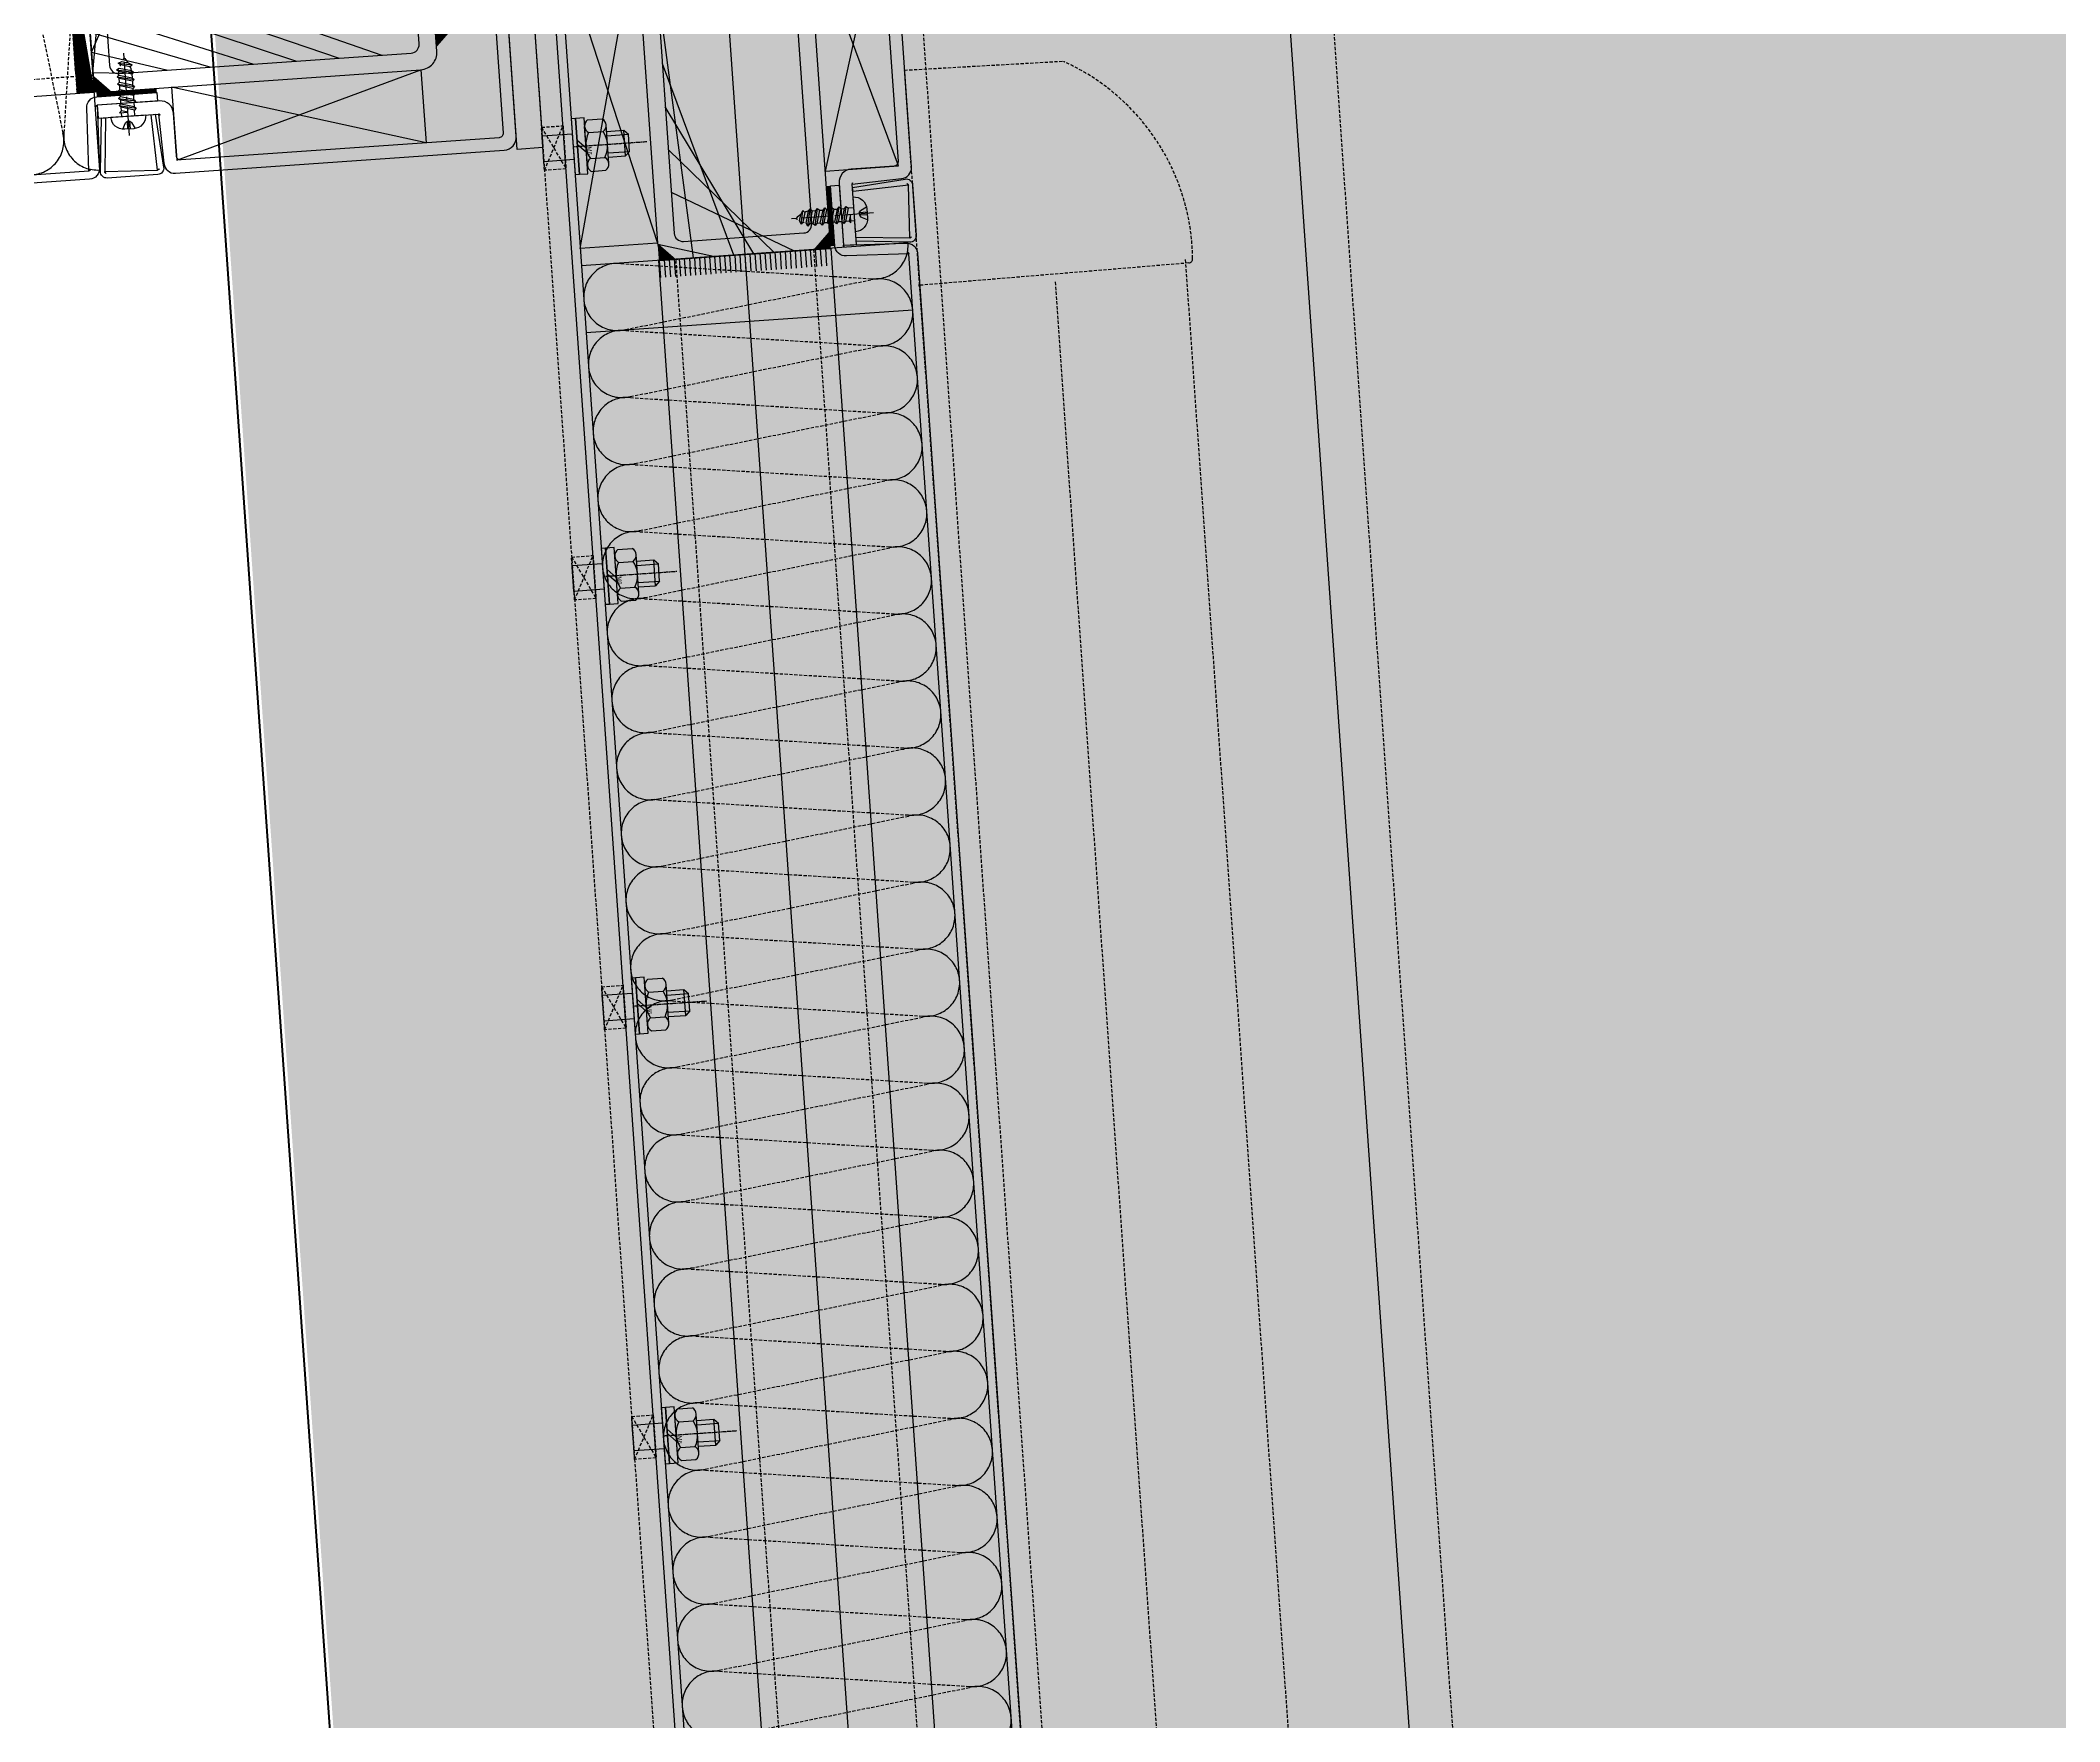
# Model space of a CAD drawing. Header units: millimetres. Extents: x 306 to 836129804, y -168137 to 818603917.
# Drawn here: x 834507586.3 to 834508055, y 817985543.6 to 817985933.9 of the extents above; entities that cross this region are included whole.
import ezdxf
from ezdxf.xclip import XClip

# ---------------------------------------------------------------- set-up
doc = ezdxf.new("R2010")
doc.units = ezdxf.units.MM
doc.header["$LTSCALE"] = 3
doc.header["$XCLIPFRAME"] = 0
doc.header["$PDMODE"] = 3
doc.header["$PDSIZE"] = 0.1
for name, pattern in [('ACAD_ISO03W100', [30, 12, -18]), ('B0703', [4.6875, 3.125, -1.5625]), ('CENTER', [2, 1.25, -0.25, 0.25, -0.25]), ('CENTER2', [1.125, 0.75, -0.125, 0.125, -0.125]), ('DASHED', [0.75, 0.5, -0.25]), ('HIDDEN', [0.375, 0.25, -0.125]), ('HIDDEN2', [4.762499999999999, 3.175, -1.5875])]:
    doc.linetypes.add(name, pattern=pattern)
doc.layers.get('Defpoints').update_dxf_attribs({"color": 32})
for name, color, linetype in [('2', 6, 'Continuous'), ('_LTC', 251, 'Continuous'), ('ALUM', 251, 'Continuous'), ('ALUM-V', 251, 'Continuous'), ('DRAFTING_HIDDEN_ENTITIES', 7, 'Continuous'), ('ELASTOMER', 251, 'Continuous'), ('EXTRUSION-V', 251, 'Continuous'), ('FASTENER', 251, 'Continuous'), ('INSUL', 8, 'HIDDEN'), ('STEEL', 251, 'Continuous'), ('STEEL-V', 251, 'Continuous'), ('SUS-V', 251, 'Continuous'), ('WELD', 251, 'Continuous')]:
    doc.layers.add(name, color=color, linetype=linetype)
for name, color, linetype, lineweight in [('Eva-New', 1, 'ACAD_ISO03W100', 18), ('Hatch (LTC&CB)', 252, 'Continuous', 35), ('UAJ-23FLOR-z', 251, 'B0703', 9)]:
    doc.layers.add(name, color=color, linetype=linetype, lineweight=lineweight)
doc.layers.add('GRID', color=7, linetype='Continuous', true_color=0x000000)
doc.styles.add('Inhabit', font='ARIALN.TTF')

# ---------------------------------------------------------------- blocks, each defined once
blk = doc.blocks.new('A$C77EA75BF')
for p, q in [((0, 0), (589.9728400000004, 0)), ((590.7931447724259, -62.66308959557136), (589.9728400000004, 0)), ((589.9728400000004, 0), (639.9728400000022, 0)), ((639.492589327574, -36.68632559557136), (639.9728400000004, 0)), ((36.55994777520391, -31.50010999999995), (588.5683499999996, -31.50010999999995)), ((65.50828000000001, -62), (591.6758100000006, -62))]:
    blk.add_line(p, q)
for centre, radius, start, end in [((594.7163703000006, -12.93674300000021), 50.79744, 266.7008990000274, 331.536445999992), ((638.4926749999995, -36.67323599999963), 1, 331.735077999966, 359.2499999999785), ((591.7930591000004, -62.64999999999964), 1, 180.7500000000216, 270)]:
    blk.add_arc(centre, radius, start, end)
blk.add_open_spline([(639.4926169999999, -36.68420799999967), (639.4926100000012, -36.68475899999976), (639.4925930000009, -36.68605699999989), (639.4926919999998, -36.67850699999963), (639.492816, -36.66904799999975), (639.4928780000009, -36.66431800000009)], degree=3, knots=[0, 0, 0, 0, 0.26972006, 0.63485988, 1, 1, 1, 1])
at = {"layer": 'DRAFTING_HIDDEN_ENTITIES', "linetype": 'Continuous'}
blk.add_point((589.9728400000004, 0), dxfattribs=at)
blk = doc.blocks.new('*U1579')
at = {"linetype": 'ByBlock'}
for points in [[(7.800000000000002, -76.00000000000459, -0.4678077179102723), (0.125264365464318, -66.80772382769322), (7.674735634535684, -9.192276172311358, 0.4678077179102723), (0, 0)], [(7.800000000000002, -76.00000000000459, 0.4678077179102723), (15.47473563453568, -66.80772382769322), (7.925264365464316, -9.192276172311358, -0.4678077179102723), (15.6, 0)], [(23.4, -76.00000000000459, 0.4678077179102723), (31.07473563453569, -66.80772382769322), (23.52526436546432, -9.192276172311358, -0.4678077179102723), (31.20000000000001, 0)], [(39, -76.00000000000459, -0.4678077179102723), (31.32526436546432, -66.80772382769322), (38.87473563453567, -9.192276172311358, 0.4678077179102723), (31.20000000000001, 0)], [(54.59999999999999, -76.00000000000459, 0.4678077179102723), (62.27473563453568, -66.80772382769322), (54.72526436546431, -9.192276172311358, -0.4678077179102723), (62.40000000000001, 0)], [(85.80000000000001, -76.00000000000459, -0.4678077179102723), (78.1252643654643, -66.80772382769322), (85.6747356345357, -9.192276172311358, 0.4678077179102723), (78, 0)], [(101.4, -76.00000000000459, -0.4678077179102723), (93.72526436546433, -66.80772382769322), (101.2747356345357, -9.192276172311358, 0.4678077179102723), (93.60000000000001, 0)], [(117, -76.00000000000459, -0.4678077179102723), (109.3252643654643, -66.80772382769322), (116.8747356345357, -9.192276172311358, 0.4678077179102723), (109.2, 0)], [(117, -76.00000000000459, 0.4678077179102723), (124.6747356345357, -66.80772382769322), (117.1252643654643, -9.192276172311358, -0.4678077179102723), (124.8, 0)], [(132.6, -76.00000000000459, -0.4678077179102723), (124.9252643654643, -66.80772382769322), (132.4747356345356, -9.192276172311358, 0.4678077179102723), (124.8, 0)], [(132.6, -76.00000000000459, 0.4678077179102723), (140.2747356345356, -66.80772382769322), (132.7252643654643, -9.192276172311358, -0.4678077179102723), (140.4, 0)], [(148.2, -76.00000000000459, -0.4678077179102723), (140.5252643654643, -66.80772382769322), (148.0747356345356, -9.192276172311358, 0.4678077179102723), (140.4, 0)], [(163.8, -76.00000000000459, -0.4678077179102723), (156.1252643654643, -66.80772382769322), (163.6747356345357, -9.192276172311358, 0.4678077179102723), (156, 0)], [(163.8, -76.00000000000459, 0.4678077179102723), (171.4747356345356, -66.80772382769322), (163.9252643654643, -9.192276172311358, -0.4678077179102723), (171.6, 0)], [(179.4, -76.00000000000459, -0.4678077179102723), (171.7252643654642, -66.80772382769322), (179.2747356345356, -9.192276172311358, 0.4678077179102723), (171.6, 0)], [(226.2, -76.00000000000459, -0.4678077179102723), (218.5252643654642, -66.80772382769322), (226.0747356345356, -9.192276172311358, 0.4678077179102723), (218.4, 0)], [(241.8, -76.00000000000459, -0.4678077179102723), (234.1252643654644, -66.80772382769322), (241.6747356345356, -9.192276172311358, 0.4678077179102723), (234, 0)], [(241.8, -76.00000000000459, 0.4678077179102723), (249.4747356345356, -66.80772382769322), (241.9252643654642, -9.192276172311358, -0.4678077179102723), (249.6000000000001, 0)], [(257.4, -76.00000000000459, -0.4678077179102723), (249.7252643654644, -66.80772382769322), (257.2747356345356, -9.192276172311358, 0.4678077179102723), (249.6000000000001, 0)], [(273, -76.00000000000459, -0.4678077179102723), (265.3252643654644, -66.80772382769322), (272.8747356345356, -9.192276172311358, 0.4678077179102723), (265.2, 0)], [(273, -76.00000000000459, 0.4678077179102723), (280.6747356345356, -66.80772382769322), (273.1252643654644, -9.192276172311358, -0.4678077179102723), (280.8, 0)], [(304.2, -76.00000000000459, -0.4678077179102723), (296.5252643654644, -66.80772382769322), (304.0747356345357, -9.192276172311358, 0.4678077179102723), (296.4, 0)], [(319.8, -76.00000000000459, 0.4678077179102723), (327.4747356345358, -66.80772382769322), (319.9252643654644, -9.192276172311358, -0.4678077179102723), (327.6, 0)], [(335.4, -76.00000000000459, -0.4678077179102723), (327.7252643654644, -66.80772382769322), (335.2747356345357, -9.192276172311358, 0.4678077179102723), (327.6, 0)], [(351, -76.00000000000459, -0.4678077179102723), (343.3252643654644, -66.80772382769322), (350.8747356345356, -9.192276172311358, 0.4678077179102723), (343.2, 0)], [(23.4, -76.00000000000459, -0.4678077179102723), (15.72526436546431, -66.80772382769322), (23.27473563453568, -9.192276172311358, 0.4678077179102723), (15.6, 0)], [(39, -76.00000000000459, 0.4678077179102723), (46.67473563453569, -66.80772382769322), (39.12526436546431, -9.192276172311358, -0.4678077179102723), (46.8, 0)], [(54.59999999999999, -76.00000000000459, -0.4678077179102723), (46.92526436546433, -66.80772382769322), (54.47473563453568, -9.192276172311358, 0.4678077179102723), (46.8, 0)], [(70.2, -76.00000000000459, -0.4678077179102723), (62.52526436546432, -66.80772382769322), (70.0747356345357, -9.192276172311358, 0.4678077179102723), (62.40000000000001, 0)], [(70.2, -76.00000000000459, 0.4678077179102723), (77.87473563453567, -66.80772382769322), (70.32526436546434, -9.192276172311358, -0.4678077179102723), (78, 0)], [(85.80000000000001, -76.00000000000459, 0.4678077179102723), (93.47473563453569, -66.80772382769322), (85.92526436546433, -9.192276172311358, -0.4678077179102723), (93.60000000000001, 0)], [(101.4, -76.00000000000459, 0.4678077179102723), (109.0747356345357, -66.80772382769322), (101.5252643654643, -9.192276172311358, -0.4678077179102723), (109.2, 0)], [(148.2, -76.00000000000459, 0.4678077179102723), (155.8747356345357, -66.80772382769322), (148.3252643654642, -9.192276172311358, -0.4678077179102723), (156, 0)], [(179.4, -76.00000000000459, 0.4678077179102723), (187.0747356345356, -66.80772382769322), (179.5252643654642, -9.192276172311358, -0.4678077179102723), (187.2, 0)], [(195, -76.00000000000459, -0.4678077179102723), (187.3252643654642, -66.80772382769322), (194.8747356345357, -9.192276172311358, 0.4678077179102723), (187.2, 0)], [(195, -76.00000000000459, 0.4678077179102723), (202.6747356345356, -66.80772382769322), (195.1252643654642, -9.192276172311358, -0.4678077179102723), (202.8, 0)], [(210.6, -76.00000000000459, -0.4678077179102723), (202.9252643654644, -66.80772382769322), (210.4747356345356, -9.192276172311358, 0.4678077179102723), (202.8, 0)], [(210.6, -76.00000000000459, 0.4678077179102723), (218.2747356345356, -66.80772382769322), (210.7252643654642, -9.192276172311358, -0.4678077179102723), (218.4, 0)], [(226.2, -76.00000000000459, 0.4678077179102723), (233.8747356345357, -66.80772382769322), (226.3252643654642, -9.192276172311358, -0.4678077179102723), (234, 0)], [(257.4, -76.00000000000459, 0.4678077179102723), (265.0747356345358, -66.80772382769322), (257.5252643654644, -9.192276172311358, -0.4678077179102723), (265.2, 0)], [(288.6, -76.00000000000459, -0.4678077179102723), (280.9252643654644, -66.80772382769322), (288.4747356345356, -9.192276172311358, 0.4678077179102723), (280.8, 0)], [(288.6, -76.00000000000459, 0.4678077179102723), (296.2747356345356, -66.80772382769322), (288.7252643654644, -9.192276172311358, -0.4678077179102723), (296.4, 0)], [(304.2, -76.00000000000459, 0.4678077179102723), (311.8747356345356, -66.80772382769322), (304.3252643654642, -9.192276172311358, -0.4678077179102723), (312, 0)], [(319.8, -76.00000000000459, -0.4678077179102723), (312.1252643654644, -66.80772382769322), (319.6747356345356, -9.192276172311358, 0.4678077179102723), (312, 0)], [(335.4, -76.00000000000459, 0.4678077179102723), (343.0747356345357, -66.80772382769322), (335.5252643654644, -9.192276172311358, -0.4678077179102723), (343.2, 0)]]:
    blk.add_lwpolyline(points, format="xyb", dxfattribs=at)
at = {"layer": 'Defpoints'}
for p, q in [((0, 0), (0, -76.00000000000459)), ((15.6, 0), (15.6, -76.00000000000459))]:
    blk.add_line(p, q, dxfattribs=at)
blk = doc.blocks.new('WELD')
blk.add_solid([(0, 1), (0, 0), (1, 0)])
blk = doc.blocks.new('screw03')
at = {"linetype": 'ByBlock'}
for p, q in [((-0.4947352116318982, 0.9894704232638122), (-0.25, 0.4999999999999999)), ((-0.1000000000000014, 0.3999999999999997), (-0.25, 0.4999999999999999)), ((-0.0999999999999979, 0.9999999999999996), (-0.0999999999999979, 0.3999999999999995)), ((-0.0999999999999979, 0.3999999999999995), (0.1000000000000085, 0.3999999999999997)), ((0.1000000000000085, 0.9999999999999996), (0.1000000000000085, 0.3999999999999997)), ((0.1000000000000085, 0.3999999999999997), (0.2500000000000071, 0.4999999999999999)), ((0.4947352116319053, 0.9894704232638114), (0.2500000000000071, 0.4999999999999999)), ((0.6499999995918926, -0.8564760407174967), (-0.6500000000000496, -0.5782103607930225)), ((0.6499999995918926, -1.413007400566445), (-0.6500000000000496, -1.13474172064197)), ((-0.5, -2e-16), (-0.5, -0.4390775208307397)), ((-0.5000000000000498, -0.9956088806797342), (-0.5000000000000498, -0.7173432007552591)), ((-0.5000000000000498, -1.552140240528682), (-0.5000000000000498, -1.273874560604207)), ((0.4999999995919425, -2e-16), (0.4999999995919425, -0.2999446808685481)), ((0.4999999995919425, -0.4390775208307988), (0.4999999995919425, -0.7151599297903417)), ((0.4999999995918927, -0.9956088806797334), (0.4999999995918927, -1.273874560604208)), ((0.4999999995918927, -1.552140240528681), (0.4999999995918927, -1.830405920453157)), ((0.6499999995918926, -1.969538760415393), (-0.6500000000000496, -1.691273080490919)), ((0.6499999995918926, -2.526070120264342), (-0.6500000000000496, -2.247804440339868)), ((0.6499999995918926, -3.08260148011329), (-0.6500000000000496, -2.804335800188816)), ((-0.5000000000000498, -2.108671600377631), (-0.5000000000000498, -1.830405920453156)), ((-0.5000000000000498, -2.665202960226579), (-0.5000000000000498, -2.386937280302104)), ((-0.5000000000000498, -3.221734320075528), (-0.5000000000000498, -2.943468640151053)), ((0.4999999995918927, -2.10867160037763), (0.4999999995918927, -2.386937280302105)), ((0.4999999995918927, -2.665202960226578), (0.4999999995918927, -2.943468640151054)), ((0.6499999995918926, -3.639132839962238), (-0.6500000000000496, -3.360867160037765)), ((0.4837624808859618, -4.14940600362065), (-0.5707179780344405, -3.939459985643766)), ((0.4999999995918927, -3.221734320075527), (0.4999999995918927, -3.500000000000002))]:
    blk.add_line(p, q, dxfattribs=at)
at = {"linetype": 'CENTER2'}
blk.add_line((0, 1.499999999999999), (0, -4.999999999999999), dxfattribs=at)
at = {"linetype": 'ByBlock'}
blk.add_lwpolyline([(-1.350000000000001, 0, -0.4142135623730951), (-0.3500000000000014, 0.9999999999999992), (0.3500000000000014, 0.9999999999999998, -0.4142135623730951), (1.350000000000001, 0)], format="xyb", close=True, dxfattribs=at)
for points in [[(-0.5000000000000498, -0.7173432007552591), (-0.6500000000000496, -0.5782103607930225), (-0.5000000000000498, -0.4390775208307858), (0.4999999995918928, -0.7173432007552601), (0.6499999995918926, -0.8564760407174967), (0.4999999995918928, -0.9956088806797334)], [(-0.5000000000000498, -1.273874560604207), (-0.6500000000000496, -1.13474172064197), (-0.5000000000000498, -0.9956088806797342), (0.4999999995918928, -1.273874560604208), (0.6499999995918926, -1.413007400566445), (0.4999999995918928, -1.552140240528681)], [(-0.5000000000000498, -1.830405920453156), (-0.6500000000000496, -1.691273080490919), (-0.5000000000000498, -1.552140240528682), (0.4999999995918928, -1.830405920453157), (0.6499999995918926, -1.969538760415393), (0.4999999995918928, -2.10867160037763)], [(-2.040767e-10, -0.2999446808685482), (0.4999999995918928, -0.4390775208307849), (0.6499999995918926, -0.2999446808685482)], [(-0.5000000000000498, -2.386937280302104), (-0.6500000000000496, -2.247804440339868), (-0.5000000000000498, -2.108671600377631), (0.4999999995918928, -2.386937280302105), (0.6499999995918926, -2.526070120264342), (0.4999999995918928, -2.665202960226578)], [(-0.5000000000000498, -2.943468640151053), (-0.6500000000000496, -2.804335800188816), (-0.5000000000000498, -2.665202960226579), (0.4999999995918928, -2.943468640151054), (0.6499999995918926, -3.08260148011329), (0.4999999995918928, -3.221734320075527)], [(-0.5000000000000498, -3.500000000000001), (-0.6500000000000496, -3.360867160037765), (-0.5000000000000498, -3.221734320075528), (0.4999999995918928, -3.500000000000002), (0.6499999995918926, -3.639132839962238), (0.4343183268247861, -3.759988724585902)], [(-0.2774362008874089, -4.118463226760876), (-0.5707179780344405, -3.939459985643766), (-0.4207179780344406, -3.800327145681528), (0.3337624808859618, -4.010273163658414), (0.4837624808859617, -4.14940600362065), (0.1966940256257654, -4.250397396668146)]]:
    blk.add_lwpolyline(points, close=True, dxfattribs=at)
for centre, start, end in [((1.467556403731704, -3.141221798134048), 190.3341786934588, 199.2416268676345), ((1.467556403731704, -3.141221798134048), 209.249965380487, 222.7959236607018), ((-1.467556403731705, -3.141221798134048), 317.2040763392983, 326.3176718876688), ((-1.467556403731705, -3.141221798134048), 334.2448838216755, 341.9779209403062)]:
    blk.add_arc(centre, 2, start, end, dxfattribs=at)
blk = doc.blocks.new('Alum. profile - 03 front')
at = {"layer": 'Defpoints'}
blk.add_point((-2.546585164964199e-11, -7.275957614183426e-12, -1.071698279009325e-07), dxfattribs=at)
blk = doc.blocks.new('M6 E Nut1')
at = {"linetype": 'ByBlock'}
for p, q in [((-3, 12), (-2, 13.00000000000006)), ((-3, 8.000000000000028), (-3, 12)), ((2, 13), (-2, 13.00000000000006)), ((2, 13.00000000000006), (3, 12)), ((3, 8.000000000000028), (3, 12)), ((-6, 3.803847577293396), (-6, 7.196152422706604)), ((4.5, 7.999999999999972), (-4.5, 7.999999999999972)), ((-3, 3.80384757729334), (-3, 7.196152422706604)), ((3, 3.80384757729334), (3, 7.196152422706604)), ((6, 3.80384757729334), (6, 7.196152422706604)), ((4.5, 2.999999999999972), (-4.5, 2.999999999999972)), ((-1.5, 0.9999999999999716), (0.5, 2.999999999999972)), ((-0.5, 0.9999999999999716), (1.5, 2.999999999999972))]:
    blk.add_line(p, q, dxfattribs=at)
for points in [[(6.5, 0.9999999999999716), (6.5, 2.999999999999972), (-6.5, 2.999999999999972), (-6.5, 0.9999999999999716)], [(6.5, -2.842170943040401e-14), (6.5, 0.9999999999999716), (-6.5, 0.9999999999999716), (-6.5, -2.842170943040401e-14)]]:
    blk.add_lwpolyline(points, close=True, dxfattribs=at)
for centre, radius, start, end in [((-4.5, 6.198557158515001), 1.801442841485013, 33.62642913597774, 146.3735708640222), ((0, 2.000000000000142), 5.999999999999877, 59.99999999999946, 119.9999999999997), ((4.5, 6.198557158515001), 1.801442841485013, 33.62642913597774, 146.3735708640222), ((-4.5, 4.801442841484999), 1.801442841485013, 213.6264291359778, 326.3735708640223), ((0, 8.999999999999858), 5.999999999999877, 239.9999999999995, 299.9999999999997), ((4.5, 4.801442841484999), 1.801442841485013, 213.6264291359778, 326.3735708640223)]:
    blk.add_arc(centre, radius, start, end, dxfattribs=at)
at = {"layer": '2', "linetype": 'CENTER', "ltscale": 0.1}
blk.add_line((0, -2.842170943040401e-14), (0, 17.12071375278117), dxfattribs=at)
at = {"layer": '2', "linetype": 'ByBlock'}
for p, q in [((3, 12), (-3, 12)), ((-2, 8.000000000000028), (-2, 13.00000000000006)), ((2, 8.000000000000028), (2, 13))]:
    blk.add_line(p, q, dxfattribs=at)
at = {"layer": 'Defpoints', "style": 'Inhabit'}
blk.add_text('M6', height=1, dxfattribs=at).set_placement((0.25, 3.249999999999972))
blk = doc.blocks.new('EWS4-1 Door LEAFT L - 2')
at = {"layer": 'STEEL-V'}
h = blk.add_hatch(dxfattribs=at)
h.set_pattern_fill('STEEL', color=256, scale=150, angle=89.99999999999997, style=0)
h.set_pattern_definition([(134.9999999999999, (-71731.33089601994, 20096.0815141201), (-13.25825214724777, -13.25825214724776), []), (134.9999999999999, (-71740.70589601994, 20096.08151435852), (-13.25825214724777, -13.25825214724776), [])])
edge = h.paths.add_edge_path(flags=16)
edge.add_line((-70080.02894794941, 14995.35489416122), (-70080.02894794941, 15023.35489428043))
edge.add_arc((-70082.0289478302, 15023.35489428043), 1.99999988079071, 0, 90)
edge.add_line((-70082.0289478302, 15025.35489416122), (-70150.0289478302, 15025.35489428043))
edge.add_arc((-70150.0289477706, 15023.35489422083), 2.000000059604646, 90.00000170754724, 180.0000017075472)
edge.add_line((-70152.0289478302, 15023.35489416122), (-70152.02894771099, 14995.35489428043))
edge.add_arc((-70150.0289477706, 14995.35489410162), 1.999999940395363, 179.999994877358, 269.9999948773579)
edge.add_line((-70150.02894794941, 14993.35489416122), (-70082.02894794941, 14993.35489428043))
edge.add_arc((-70082.0289478898, 14995.35489422083), 1.999999940395356, 269.9999982924527, 359.9999982924526)
edge = h.paths.add_edge_path()
edge.add_line((-70076.02894794941, 14993.35489439964), (-70076.02894794941, 15025.35489416122))
edge.add_arc((-70080.02894812822, 15025.35489422083), 4.000000178813934, 359.9999991462265, 449.9999991462264)
edge.add_line((-70080.02894806862, 15029.35489439964), (-70152.0289478302, 15029.35489428043))
edge.add_arc((-70152.02894765139, 15025.35489422083), 4.000000059604648, 90.00000256132091, 180.0000025613209)
edge.add_line((-70156.02894771099, 15025.35489404202), (-70156.02894771099, 14993.35489428043))
edge.add_arc((-70152.02894771099, 14993.35489416122), 4.000000000000002, 179.9999982924527, 269.9999982924527)
edge.add_line((-70152.0289478302, 14989.35489416122), (-70080.0289478302, 14989.35489428043))
edge.add_arc((-70080.02894794941, 14993.35489428043), 4.000000000000002, 270.0000017075473, 360.0000017075473)
at = {"layer": 'WELD'}
h = blk.add_hatch(dxfattribs=at)
h.set_pattern_fill('ANSI31', color=256, scale=30, angle=-2.544443745170813e-14, style=0)
h.set_pattern_definition([(44.99999999999989, (-70320.84451889992, 14495.85107636452), (-2.651650429449552, 2.651650429449554), [])])
h.paths.add_polyline_path([(-70076.0289478302, 14989.35489428043), (-70072.0289478302, 14989.35489428043), (-70072.02894771099, 15029.35489428043), (-70076.02894794941, 15029.35489428043)])
at = {"layer": 'ALUM'}
for points in [[(-70076.5289478302, 15032.35489416122), (-70076.5289478302, 15035.35489416122), (-70090.5289478302, 15035.35489416122, -0.414213562373095), (-70091.02894794941, 15035.85489416122), (-70091.02894794941, 15046.85489428043, 0.414213562373095), (-70093.52894794941, 15049.35489428043), (-70170.0289478302, 15049.35489404202, 0.4142135623730951), (-70173.02894794941, 15046.35489416122), (-70173.0289478302, 14889.35489404202), (-70170.02894771099, 14889.35489416122), (-70170.0289478302, 15045.35489439964, -0.4142135623730951), (-70169.0289478302, 15046.35489428043), (-70095.0289478302, 15046.35489416122, -0.4142135623730951), (-70094.02894771099, 15045.35489404202), (-70094.0289478302, 15035.35489416122, 0.414213562373095), (-70091.0289478302, 15032.35489416122), (-70076.5289478302, 15032.35489416122)], [(-69348.52894794941, 15049.35489428043), (-69348.52894771099, 14969.35489416122), (-70168.02894771099, 14969.35489404202, -0.4142135623730951), (-70170.02894794941, 14971.35489416122), (-70170.02894794941, 15016.35489428043), (-70168.02894794941, 15016.35489428043), (-70168.02894771099, 14972.35489416122, 0.4142135623730951), (-70167.02894794941, 14971.35489416122), (-69350.5289478302, 14971.35489416122)], [(-69350.5289478302, 14971.35489416122), (-69350.52894794941, 15047.35489428043), (-70073.5289478302, 15047.35489428043, 0.4142135623730951), (-70074.0289478302, 15046.85489404202), (-70074.0289478302, 15032.85489428043, -0.4142135623730951), (-70076.52894794941, 15030.35489416122), (-70090.5289478302, 15030.35489439964), (-70090.52894771099, 15032.35489416122), (-70076.5289478302, 15032.35489416122, 0.414213562373095), (-70076.02894794941, 15032.85489428043), (-70076.0289478302, 15046.85489428043, -0.4142135623731003), (-70073.5289478302, 15049.35489428043), (-69348.52894794941, 15049.35489428043)]]:
    blk.add_lwpolyline(points, format="xyb", dxfattribs=at)
at = {"layer": 'ALUM-V', "linetype": 'HIDDEN'}
for p, q in [((-70108.74607658386, 14964.35489404202), (-70098.74607670307, 14969.35489428043)), ((-70098.74607658386, 14964.35489428043), (-70108.74607646465, 14969.35489428043)), ((-70008.74607658386, 14964.35489416122), (-69998.74607658386, 14969.35489416122)), ((-69998.74607658386, 14964.35489416122), (-70008.74607646465, 14969.35489416122)), ((-69908.74607658386, 14964.35489416122), (-69898.74607658386, 14969.35489416122)), ((-69898.74607658386, 14964.35489428043), (-69908.74607646465, 14969.35489416122)), ((-69798.74607658386, 14964.35489416122), (-69808.74607658386, 14969.35489416122)), ((-69808.74607658386, 14964.35489428043), (-69798.74607646465, 14969.35489428043))]:
    blk.add_line(p, q, dxfattribs=at)
at = {"layer": 'ALUM-V'}
blk.add_lwpolyline([(-70077.16781318188, 15047.81131625175, 0.4400105308919834), (-70077.6659104824, 15048.35489428043), (-70089.391985178, 15048.35489428043, 0.4400105308919835), (-70089.89008235931, 15047.81131625175), (-70088.80791199207, 15035.44204998016), (-70089.80410659313, 15035.35489428043), (-70090.88627707958, 15047.72416067123, -0.4400105308920741), (-70089.39198505878, 15049.35489439964), (-70077.6659104824, 15049.35489428043, -0.440010530892074), (-70076.17161858082, 15047.72416055202), (-70077.25378918648, 15035.35489428043), (-70078.24998390675, 15035.44204998016)], format="xyb", close=True, dxfattribs=at)
at = {"layer": 'ALUM-V', "linetype": 'HIDDEN'}
for points in [[(-70108.74607646465, 14969.35489428043), (-70098.74607670307, 14969.35489428043), (-70098.74607658386, 14964.35489428043), (-70108.74607658386, 14964.35489404202)], [(-70008.74607646465, 14969.35489416122), (-69998.74607658386, 14969.35489416122), (-69998.74607658386, 14964.35489416122), (-70008.74607658386, 14964.35489416122)], [(-69908.74607646465, 14969.35489416122), (-69898.74607658386, 14969.35489416122), (-69898.74607658386, 14964.35489428043), (-69908.74607658386, 14964.35489416122)], [(-69808.74607658386, 14969.35489416122), (-69798.74607646465, 14969.35489428043), (-69798.74607658386, 14964.35489416122), (-69808.74607658386, 14964.35489428043)]]:
    blk.add_lwpolyline(points, close=True, dxfattribs=at)
at = {"layer": 'ELASTOMER'}
for points in [[(-70152.0289478302, 15029.35489428043), (-70152.02894794941, 15046.35489439964), (-70094.02894794941, 15029.35489428043), (-70094.0289478302, 15046.35489416122)], [(-70152.0289478302, 14989.35489416122), (-70152.02894771099, 14971.35489428043), (-70080.0289478302, 14989.35489428043), (-70080.0289478302, 14971.35489404202)]]:
    blk.add_lwpolyline(points, close=True, dxfattribs=at)
at = {"layer": 'ELASTOMER', "linetype": 'HIDDEN2', "const_width": 1, "flags": 128}
blk.add_lwpolyline([(-70090.5289478302, 15029.85489416122), (-70076.5289478302, 15029.85489416122)], dxfattribs=at)
at = {"layer": 'EXTRUSION-V'}
blk.add_line((-69348.5289478302, 14889.35489416122), (-70170.02894771099, 14889.35489416122), dxfattribs=at)
at = {"layer": 'FASTENER', "elevation": -5.715724154721956e-08}
for points in [[(-70106.74607658386, 14971.35489404202), (-70100.74607658386, 14971.35489428043), (-70100.74607670307, 14964.35489428043), (-70106.74607658386, 14964.35489428043)], [(-70006.74607646465, 14971.35489416122), (-70000.74607658386, 14971.35489416122), (-70000.74607658386, 14964.35489416122), (-70006.74607658386, 14964.35489416122)], [(-69906.74607658386, 14971.35489416122), (-69900.74607658386, 14971.35489428043), (-69900.74607658386, 14964.35489428043), (-69906.74607658386, 14964.35489416122)], [(-69806.74607658386, 14971.35489428043), (-69800.74607658386, 14971.35489428043), (-69800.74607658386, 14964.35489428043), (-69806.74607670307, 14964.35489416122)]]:
    blk.add_lwpolyline(points, close=True, dxfattribs=at)
at = {"layer": 'GRID'}
blk.add_line((-70188.75590586662, 15009.35489439964), (-69350.52894771099, 15009.35489416122), dxfattribs=at)
at = {"layer": 'STEEL'}
for points in [[(-70076.02894794941, 14993.35489439964), (-70076.02894794941, 15025.35489416122, 0.414213562373095), (-70080.02894806862, 15029.35489439964), (-70152.0289478302, 15029.35489428043, 0.414213562373095), (-70156.02894771099, 15025.35489404202), (-70156.02894771099, 14993.35489428043, 0.414213562373095), (-70152.0289478302, 14989.35489416122), (-70080.0289478302, 14989.35489428043, 0.414213562373095)], [(-70080.02894794941, 14995.35489416122), (-70080.02894794941, 15023.35489428043, 0.414213562373095), (-70082.0289478302, 15025.35489416122), (-70150.0289478302, 15025.35489428043, 0.414213562373095), (-70152.0289478302, 15023.35489416122), (-70152.02894771099, 14995.35489428043, 0.414213562373095), (-70150.02894794941, 14993.35489416122), (-70082.02894794941, 14993.35489428043, 0.414213562373095)]]:
    blk.add_lwpolyline(points, format="xyb", close=True, dxfattribs=at)
at = {"layer": 'STEEL-V', "linetype": 'HIDDEN'}
for p, q in [((-70076.02894794941, 15025.35489416122), (-69350.52894771099, 15025.35489428043)), ((-69350.52894771099, 14993.35489416122), (-70076.02894794941, 14993.35489439964))]:
    blk.add_line(p, q, dxfattribs=at)
at = {"layer": 'STEEL-V'}
blk.add_lwpolyline([(-69350.52894794941, 14989.35489416122), (-70076.0289478302, 14989.35489428043), (-70076.02894794941, 15029.35489428043), (-69350.52894771099, 15029.35489416122)], dxfattribs=at)
at = {"layer": 'SUS-V'}
blk.add_lwpolyline([(-70181.7026232481, 14974.88555562496), (-70179.0289478302, 14977.576816082), (-70179.02894771099, 15049.35489428043), (-70173.02894771099, 15049.35489416122), (-70173.0289478302, 14969.35489428043), (-70181.45751929283, 14963.93384683132)], dxfattribs=at)
at = {"rotation": 180}
for p in [(-70103.74607646465, 14964.35489428043), (-70003.74607646465, 14964.35489428043), (-69903.74607646465, 14964.35489416122), (-69803.74607658386, 14964.35489428043)]:
    blk.add_blockref('Alum. profile - 03 front', p, dxfattribs=at)
at = {"layer": 'FASTENER', "xscale": 3, "yscale": 3, "zscale": 3}
blk.add_blockref('screw03', (-70083.5289478302, 15035.35489416122), dxfattribs=at)
at = {"layer": 'FASTENER'}
for p in [(-70103.74607658386, 14971.35489416122), (-70003.74607658386, 14971.35489416122), (-69903.74607646465, 14971.35489428043), (-69803.74607658386, 14971.35489428043)]:
    blk.add_blockref('M6 E Nut1', p, dxfattribs=at)
at = {"layer": 'INSUL'}
ref = blk.add_blockref('*U1579', (-70076.02894771099, 15047.35489416122), dxfattribs=at)
XClip(ref).set_block_clipping_path([(-5.819143821272519, -76.00000000000045), (725.5000000000077, -2.2737367544323206e-13)])
at = {"layer": 'WELD', "rotation": 90}
for p, xscale, yscale, zscale in [((-70076.02894794941, 15029.35489428043), -4.000000000000005, 4.000000000000005, 4), ((-70156.02894771099, 15021.35489428043), 3.000000000000005, 3.000000000000005, 3.000000000000005), ((-70076.0289478302, 14989.35489428043), 4.000000000000005, 4.000000000000005, 4.000000000000005)]:
    blk.add_blockref('WELD', p, dxfattribs=dict(at, xscale=xscale, yscale=yscale, zscale=zscale))
blk = doc.blocks.new('Double Door EWS4.1 - Type 1')
at = {"layer": 'INSUL'}
blk.add_line((-66813.05994796753, 14964.35489296913), (-65991.55994796753, 14964.35489404202), dxfattribs=at)
blk.add_lwpolyline([(-65991.55994796753, 15054.35489368439), (-66789.05994844437, 15054.35489332676), (-66789.05994820595, 15149.35489332676), (-65991.55994796753, 15149.35489404202)], dxfattribs=at)
at = {"layer": 'INSUL', "linetype": 'DASHED'}
blk.add_arc((-66827.05994808674, 14969.35489320755), 835.4999999999975, 273.9843366807097, 0, dxfattribs=at)
at = {"layer": 'INSUL'}
ref = blk.add_blockref('A$C77EA75BF', (-66119.08710873127, 15049.35489344597), dxfattribs=dict(at, rotation=180))
XClip(ref).set_block_clipping_path([(-106.35210797303989, -99.99999999999818), (680.0561626365015, 6.9104460813359765)])
blk.add_blockref('EWS4-1 Door LEAFT L - 2', (3356.968999505043, -3.576278686523438e-07), dxfattribs=at)
at = {"layer": 'INSUL', "rotation": 270}
blk.add_blockref('EWS4-1 Door LEAFT L - 2', (-81796.41484224796, -55214.67405474186), dxfattribs=at)
blk = doc.blocks.new('FAC-00-0')
at = {"layer": '_LTC'}
blk.add_line((834509659.7418196, 817960427.0293779), (834506006.9312543, 818012678.9859269), dxfattribs=at)
blk.add_line((834509659.7418196, 817960427.0293779), (834506006.9312543, 818012678.9859269), dxfattribs=at)
blk.add_lwpolyline([(834506012.7126775, 818013915.7438599, 0.1739062402494), (834505738.1030817, 818012940.8761425), (834510531.1732616, 817944377.9736058)], format="xyb", dxfattribs=at)
at = {"layer": '_LTC', "rotation": 273.998908431359}
blk.add_blockref('Double Door EWS4.1 - Type 1', (834497429.7791212, 817918280.8848194, 1.396983861923218e-06), dxfattribs=at)

msp = doc.modelspace()

# ---------------------------------------------------------------- hatches: boundary and pattern name
at = {"layer": 'Hatch (LTC&CB)', "ltscale": 0.5}
h = msp.add_hatch(color=256, dxfattribs=at)
h.dxf.hatch_style = 1
h.paths.add_polyline_path([(834513554.2875786, 817967164.184733), (834513136.0010567, 817973147.5986885), (834516444.2460145, 817973378.8703827), (834516862.5325388, 817967395.4564129)])
edge = h.paths.add_edge_path()
edge.add_line((834574531.2963331, 818045981.8457801), (834554099.929931, 818044553.5366205))
edge.add_line((834554099.929931, 818044553.5366205), (834551123.8228455, 818044183.8080285))
edge.add_line((834551123.8228455, 818044183.8080285), (834548209.0206542, 818043477.5243225))
edge.add_line((834548209.0206542, 818043477.5243225), (834545391.3720644, 818042450.0201086))
edge.add_line((834545391.3720644, 818042450.0201086), (834542706.1556592, 818041114.1603316))
edge.add_line((834542706.1556592, 818041114.1603316), (834540186.9918953, 818039486.6707257))
edge.add_line((834540186.9918953, 818039486.6707257), (834537891.0747983, 818037557.0067935))
edge.add_line((834537891.0747983, 818037557.0067935), (834535879.1420094, 818035334.0248597))
edge.add_line((834535879.1420094, 818035334.0248597), (834535855.3944789, 818035294.2675608))
edge.add_line((834535855.3944789, 818035294.2675608), (834532032.6782387, 818042572.4388088))
edge.add_line((834532032.6782387, 818042572.4388088), (834531164.0984614, 818043800.1153567))
edge.add_line((834531164.0984614, 818043800.1153567), (834530021.2562451, 818044771.3886445))
edge.add_line((834530021.2562451, 818044771.3886445), (834528673.237675, 818045435.2700317))
edge.add_line((834528673.237675, 818045435.2700317), (834527205.3850749, 818045748.6568446))
edge.add_line((834527205.3850749, 818045748.6568446), (834506196.3506466, 818045615.4155988))
edge.add_arc((834506271.1753964, 818044617.8358235), 1000.382002588579, 94.28951124117238, 184.8385578105567)
edge.add_line((834505274.3584335, 818044533.4551773), (834507175.0349003, 818017345.0717123))
edge.add_arc((834508006.2233039, 818017538.0693862), 853.3008053756253, 193.0721449834389, 241.7750472788793)
edge.add_line((834507602.6678852, 818016786.2281208), (834508069.1239861, 818016499.3412285))
edge.add_line((834508069.1239861, 818016499.3412285), (834506033.0790353, 818013635.890324))
edge.add_arc((834507255.7232584, 818012765.1948972), 1500.989481160123, 144.5437625065404, 184.7118367485428)
edge.add_line((834505759.8064644, 818012641.8970132), (834510574.8280377, 817943764.9910301))
edge.add_arc((834512461.4285563, 817944222.0794972), 1941.182985577997, 193.6192718619657, 275.7769527828718)
edge.add_line((834512656.820462, 817942290.75524), (834514135.0129817, 817942432.7829566))
edge.add_line((834514135.0129817, 817942432.7829566), (834515639.5898061, 817942609.6817144))
edge.add_line((834515639.5898061, 817942609.6817144), (834517125.2230971, 817942816.5733008))
edge.add_line((834517125.2230971, 817942816.5733008), (834518606.1282966, 817943054.9641434))
edge.add_line((834518606.1282966, 817943054.9641434), (834520081.6376159, 817943324.7467438))
edge.add_line((834520081.6376159, 817943324.7467438), (834521550.6787682, 817943623.4372313))
edge.add_line((834521550.6787682, 817943623.4372313), (834523003.1909853, 817943997.2323029))
edge.add_line((834523003.1909853, 817943997.2323029), (834524434.6779621, 817944444.8476892))
edge.add_line((834524434.6779621, 817944444.8476892), (834525841.3906198, 817944965.1110799))
edge.add_line((834525841.3906198, 817944965.1110799), (834527219.6447655, 817945556.6599009))
edge.add_line((834527219.6447655, 817945556.6599009), (834528566.4663409, 817946218.3362625))
edge.add_line((834528566.4663409, 817946218.3362625), (834529949.1975069, 817946963.0067956))
edge.add_line((834529949.1975069, 817946963.0067956), (834530025.4386841, 817945888.6557508))
edge.add_line((834530025.4386841, 817945888.6557508), (834530524.2280539, 817945923.5249519))
edge.add_line((834530524.2280539, 817945923.5249519), (834531068.3343124, 817946109.8721913))
edge.add_line((834531068.3343124, 817946109.8721913), (834531037.8571603, 817946545.8476382))
edge.add_line((834531037.8571603, 817946545.8476382), (834533865.2576491, 817946000.0480125))
edge.add_line((834533865.2576491, 817946000.0480125), (834536130.1011477, 817945599.4485525))
edge.add_line((834536130.1011477, 817945599.4485525), (834538400.1908902, 817945229.7315427))
edge.add_line((834538400.1908902, 817945229.7315427), (834540675.1291097, 817944891.1253359))
edge.add_line((834540675.1291097, 817944891.1253359), (834542954.494443, 817944583.7301323))
edge.add_line((834542954.494443, 817944583.7301323), (834545237.8685557, 817944307.6853015))
edge.add_line((834545237.8685557, 817944307.6853015), (834547578.8128494, 817944055.8657025))
edge.add_line((834547578.8128494, 817944055.8657025), (834549775.2120743, 817943852.7193749))
edge.add_line((834549775.2120743, 817943852.7193749), (834552166.6682281, 817943704.7044293))
edge.add_line((834552166.6682281, 817943704.7044293), (834554408.0140736, 817943602.5051898))
edge.add_line((834554408.0140736, 817943602.5051898), (834556706.8720335, 817943525.9335827))
edge.add_line((834556706.8720335, 817943525.9335827), (834559062.7525511, 817943492.2506982))
edge.add_line((834559062.7525511, 817943492.2506982), (834561264.7959542, 817943499.6060555))
edge.add_line((834561264.7959542, 817943499.6060555), (834563662.805802, 817943545.8192695))
edge.add_line((834563662.805802, 817943545.8192695), (834565905.0821311, 817943629.5407001))
edge.add_line((834565905.0821311, 817943629.5407001), (834568202.2235788, 817943747.6000468))
edge.add_line((834568202.2235788, 817943747.6000468), (834570497.1715583, 817943902.4870338))
edge.add_line((834570497.1715583, 817943902.4870338), (834572789.3424196, 817944094.1622797))
edge.add_line((834572789.3424196, 817944094.1622797), (834575076.8880951, 817944322.4462694))
edge.add_line((834575076.8880951, 817944322.4462694), (834577358.8485965, 817944599.7346953))
edge.add_arc((834577188.4102644, 817949142.5459951), 4546.007449470469, 272.1486296327768, 348.0754999770829)
edge.add_line((834581636.318153, 817948203.238194), (834581931.6191186, 817949988.7878709))
edge.add_line((834581931.6191186, 817949988.7878709), (834582222.8927813, 817952167.7077127))
edge.add_line((834582222.8927813, 817952167.7077127), (834582444.6448697, 817954354.4007571))
edge.add_line((834582444.6448697, 817954354.4007571), (834582596.7161981, 817956553.5893033))
edge.add_line((834582596.7161981, 817956553.5893033), (834582678.7199463, 817958758.7008262))
edge.add_line((834582678.7199463, 817958758.7008262), (834582689.6004196, 817961000.6853927))
edge.add_line((834582689.6004196, 817961000.6853927), (834582627.8349453, 817963239.9127623))
edge.add_line((834582627.8349453, 817963239.9127623), (834582495.0484269, 817965475.7417142))
edge.add_line((834582495.0484269, 817965475.7417142), (834582352.0371794, 817967521.4644701))
edge.add_line((834582352.0371794, 817967521.4644701), (834582377.3017465, 817967501.2573416))
edge.add_line((834582377.3017465, 817967501.2573416), (834583280.4098197, 817967592.3724535))
edge.add_line((834583280.4098197, 817967592.3724535), (834582885.6743841, 817972682.2829502))
edge.add_line((834582885.6743841, 817972682.2829502), (834582550.7585597, 817977040.087476))
edge.add_line((834582550.7585597, 817977040.087476), (834582280.7159691, 817980552.6941899))
edge.add_line((834582280.7159691, 817980552.6941899), (834582016.0826895, 817983880.3056784))
edge.add_line((834582016.0826895, 817983880.3056784), (834581737.2924131, 817986867.2783637))
edge.add_line((834581737.2924131, 817986867.2783637), (834581397.7587786, 817990004.3583491))
edge.add_line((834581397.7587786, 817990004.3583491), (834578831.2786306, 818011297.8700217))
edge.add_line((834578831.2786306, 818011297.8700217), (834578649.3672444, 818012963.5483121))
edge.add_line((834578649.3672444, 818012963.5483121), (834576771.549405, 818039832.1183864))
edge.add_line((834576771.549405, 818039832.1183864), (834576279.8499508, 818039797.7448243))
edge.add_line((834576279.8499508, 818039797.7448243), (834575932.169804, 818044771.1641917))
edge.add_arc((834574629.9863018, 818044680.2268811), 1305.354920261004, 3.994735601767179, 94.33592376376863)

# ---------------------------------------------------------------- next in the draw order: block references
msp.add_blockref('FAC-00-0', (0, 0))

# ---------------------------------------------------------------- next in the draw order: hatches: boundary and pattern name
at = {"layer": 'Eva-New', "linetype": 'Continuous', "ltscale": 0.01}
h = msp.add_hatch(dxfattribs=at)
h.set_pattern_fill('ANSI31', color=8, scale=350, angle=4)
h.set_pattern_definition([(49, (0, 0), (-838.6710210225554, 729.0455959657013), [])])
edge = h.paths.add_edge_path()
edge.add_arc((834611513.5385946, 818068145.3264505), 14099.99999968531, 55.19002574308559, 154.5596091027724)
edge.add_line((834598780.7776825, 818074202.2893481), (834595240.3911003, 818066761.4558462))
edge.add_arc((834589822.417787, 818069339.3552195), 6000.000000233124, 273.9989064334658, 334.5546563119141, ccw=False)
edge.add_line((834590240.8423903, 818063353.9629304), (834585554.5350056, 818063026.3542768))
edge.add_arc((834584989.6617913, 818071106.6338656), 8099.999998867221, 264.220048196886, 273.9989064322582, ccw=False)
edge.add_line((834584173.925572, 818063047.8142), (834580415.7397891, 818063428.2282544))
edge.add_arc((834579106.5335116, 818050494.3201492), 12999.99999816069, 84.2200481985661, 93.99077919798958)
edge.add_line((834578201.7864021, 818063462.7985727), (834574221.9197499, 818063185.1428037))
edge.add_arc((834573731.4752913, 818070170.6889209), 7002.741628984699, 184.518270925359, 274.0160585979712, ccw=False)
edge.add_arc((834553791.0620614, 818068592.8452796), 13000.0000005708, 4.527501078735133, 25.16518805878682)
edge.add_line((834565557.174624, 818074120.828201), (834563375.7160238, 818078763.9842684))
edge.add_arc((834569692.9588658, 818081779.3520507), 6999.999999030279, 186.261998653722, 205.5162346975632, ccw=False)
edge.add_line((834562734.724241, 818081015.8267443), (834561851.4163579, 818093822.5155479))
edge.add_arc((834568795.7761757, 818094576.8707228), 6985.211880096444, 103.79340942041148, 186.1996435070692, ccw=False)
edge.add_line((834567130.3497419, 818101360.6410463), (834607738.9713905, 818104323.6446342))
edge.add_arc((834606780.3295362, 818117304.0183489), 13015.72495013958, 274.223807264846, 392.8596289379157)
edge.add_arc((834623587.3262396, 818128173.8785237), 6999.999999836902, 183.9989136523716, 212.9539425140163, ccw=False)
edge.add_line((834616604.3686309, 818127685.7156067), (834614554.4666462, 818157541.1841724))
edge.add_line((834614554.4666462, 818157541.1841724), (834608569.0701823, 818157122.7809477))
edge.add_line((834608569.0701823, 818157122.7809477), (834610618.9763948, 818127267.2902491))
edge.add_arc((834623587.3262378, 818128173.8785231), 12999.99999806346, 183.9989136508734, 212.8579348742854)
edge.add_arc((834606785.1724918, 818117301.6086594), 7012.974383020965, -85.87050168941721, 32.994913872568816, ccw=False)
edge.add_line((834607290.1835088, 818110306.8410742), (834542916.4285616, 818105772.5570611))
edge.add_line((834542916.4285616, 818105772.5570611), (834543332.168679, 818099784.931535))
edge.add_line((834543332.168679, 818099784.931535), (834548339.9487058, 818100139.6961751))
edge.add_arc((834548849.6206386, 818093135.5706489), 7022.644791367745, 1.917894415990986, 94.16192873604791, ccw=False)
edge.add_line((834555868.3314306, 818093370.5997602), (834556822.6031799, 818079614.5109141))
edge.add_arc((834565030.3921052, 818080333.9384184), 8239.258156901009, 185.0092761133849, 211.2767633085009)
edge.add_line((834557988.549832, 818076056.3418531), (834560014.6381451, 818071842.7746612))
edge.add_arc((834553704.8687762, 818068780.019501), 7013.81912084653, -83.41200971856142, 25.89188562423311, ccw=False)
edge.add_line((834554509.5567249, 818061812.5137804), (834511331.2743995, 818058806.1397856))
edge.add_arc((834510845.0625758, 818065789.233517), 6999.999999933733, 141.8798806352492, 273.9829049167347, ccw=False)
edge.add_arc((834495100.3448526, 818078140.8887452), 13011.48484009153, 321.889271565979, 363.9966433354928)
edge.add_line((834508080.187521, 818079047.7636253), (834507303.147802, 818090245.0026575))
edge.add_arc((834514286.1054543, 818090733.1649512), 6999.999999943095, 94.21783473311712, 183.9989085377374, ccw=False)
edge.add_line((834513771.2650272, 818097714.206373), (834514324.2611847, 818097754.9889383))
edge.add_line((834514324.2611847, 818097754.9889383), (834515094.2032907, 818097812.2750338))
edge.add_arc((834515888.7804214, 818090839.1162039), 7018.283043878132, 4.391191596629085, 96.50069787772958, ccw=False)
edge.add_line((834522886.4615402, 818091376.4762715), (834523318.1003574, 818085091.4654405))
edge.add_line((834523318.1003574, 818085091.4654405), (834529307.3396509, 818085510.1591995))
edge.add_line((834529307.3396509, 818085510.1591995), (834528870.5492542, 818091758.2633296))
edge.add_arc((834535853.5069062, 818092246.4256233), 6999.999999586337, 93.99890853307471, 183.9989085379415, ccw=False)
edge.add_line((834535365.3446131, 818099229.3832753), (834540639.8020831, 818099596.5330453))
edge.add_line((834540639.8020831, 818099596.5330453), (834540220.7704337, 818105616.323317))
edge.add_line((834540220.7704337, 818105616.323317), (834513376.0995728, 818103738.6078113))
edge.add_arc((834514284.2614373, 818090770.3680685), 13000.00000003277, 94.00586599802176, 183.991117880833)
edge.add_line((834501315.7883602, 818089865.5443004), (834502093.999344, 818078618.6765761))
edge.add_arc((834495110.6965383, 818078135.4768907), 7000.000000828009, -66.13857842422561, 3.9581909098961887, ccw=False)
edge.add_arc((834495110.6965395, 818078135.4768903), 6999.999999981786, 273.99870041279297, 293.8614215680351, ccw=False)
edge.add_line((834495598.8334678, 818071152.5174648), (834484038.0252761, 818070344.3705096))
edge.add_arc((834484944.5652856, 818057376.0172908), 12999.99999985473, 3.998699986240524, 93.99870041178127, ccw=False)
edge.add_line((834497912.918511, 818058282.557204), (834498850.7850932, 818044866.0656179))
edge.add_arc((834505832.5325971, 818045382.0451274), 7000.788031506466, 153.5175844556254, 184.2267069343446, ccw=False)
edge.add_arc((834505831.7802428, 818045382.3021698), 7000.000000506094, 93.9907792036035, 153.5167215738451, ccw=False)
edge.add_line((834505344.6087215, 818052365.3290147), (834578107.7560652, 818057441.656797))
edge.add_arc((834579012.5031768, 818044473.1783768), 12999.99999509848, 84.22004763743712, 93.99077920788699, ccw=False)
edge.add_line((834580321.7095807, 818057407.0864662), (834583663.296837, 818057068.8416442))
edge.add_arc((834584972.5032473, 818070002.7497832), 13000.00004509936, 264.2200476312211, 273.9989064308502)
edge.add_line((834585879.0898904, 818057034.399779), (834609493.5669917, 818058685.2319609))
edge.add_arc((834609981.7373167, 818051702.1557314), 7000.118848462731, -19.364931974248975, 93.99890643048622, ccw=False)
edge.add_arc((834628850.3650681, 818045070.4409646), 13000.00000042529, 160.6350680240969, 183.9989064535735)
edge.add_line((834615882.0151088, 818044163.8543195), (834619634.348526, 817990488.2644923))
edge.add_arc((834610656.2600935, 817989860.627584), 8999.999999519287, -86.01194112060227, 3.998906454734822, ccw=False)
edge.add_line((834611282.1972058, 817980882.4204844), (834602812.2813497, 817980291.9201078))
edge.add_line((834602812.2813497, 817980291.9201078), (834603230.7061716, 817974306.527834))
edge.add_line((834603230.7061716, 817974306.527834), (834611717.6719617, 817974898.2168859))
edge.add_arc((834612343.6090722, 817965920.0097858), 8999.999999977357, 3.8734655887747067, 93.98805886777768, ccw=False)
edge.add_line((834621323.0501077, 817966527.9889727), (834621688.4984579, 817961112.7419763))
edge.add_line((834621688.4984579, 817961112.7419763), (834627673.3989117, 817961529.9934386))
edge.add_line((834627673.3989117, 817961529.9934386), (834621867.801321, 818044576.6440177))
edge.add_arc((834628850.6858916, 818045064.8011855), 6999.926738671702, 160.627157224399, 183.9989083996896, ccw=False)
edge.add_arc((834609980.9204334, 818051699.8431354), 13002.36888268257, 340.6271572335476, 454.0111039654658)
edge.add_line((834609071.4073162, 818064670.3628802), (834607456.5171404, 818064557.3573512))
edge.add_arc((834607170.3486158, 818068550.9500543), 4003.832551789663, 155.6211224779758, 274.0986331619272, ccw=False)
edge.add_line((834603523.5142193, 818070203.6066998), (834604195.8682836, 818071618.3222857))
edge.add_arc((834611513.5386757, 818068145.3264558), 8100.000000027051, 54.14039305783359, 154.6107958035704, ccw=False)
edge.add_arc((834623873.9558088, 818085245.9413723), 13000.02232763516, 234.1403928659832, 234.163197705768)
edge.add_line((834616262.7220054, 818074706.9802988), (834619562.6153525, 818079722.129262))

# ---------------------------------------------------------------- next in the draw order: linework, layer by layer
at = {"layer": 'UAJ-23FLOR-z', "linetype": 'B0703'}
msp.add_lwpolyline([(834506368.6594486, 818030793.298754), (834507317.1742256, 818017225.1891491), (834507331.6308702, 818017014.9828604), (834507434.8769568, 818016889.4440892), (834508068.2841196, 818016499.8764582), (834506032.2391685, 818013636.4255537, 0.1402342625587254), (834505753.3880672, 818012728.5309135), (834506488.5106802, 818002204.1001642), (834506488.5106802, 818002204.1001642), (834507627.0175774, 817985920.7293626), (834508641.3753349, 817971408.1502461)], format="xyb", dxfattribs=at)

doc.saveas('drawing.dxf')
